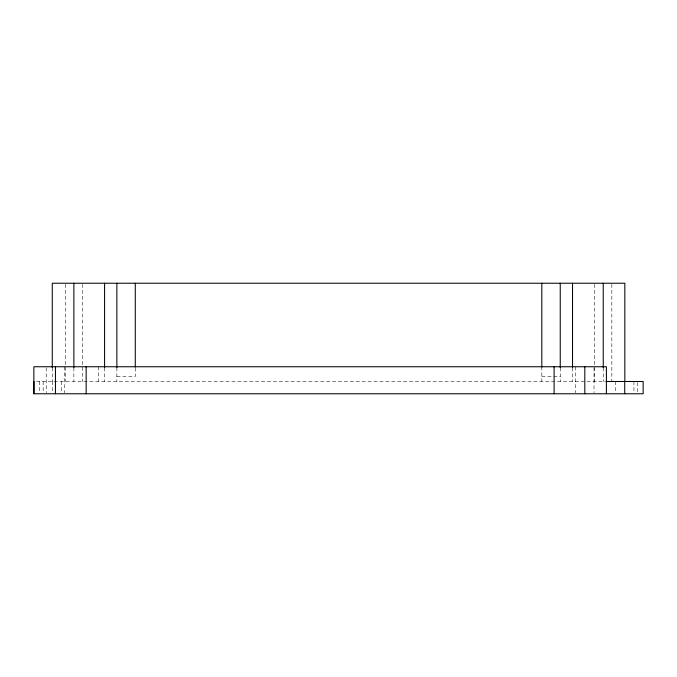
<?xml version="1.0" encoding="UTF-8"?>
<svg xmlns="http://www.w3.org/2000/svg" width="677" height="677" viewBox="0 0 677 677"><rect width="100%" height="100%" fill="white"/><g stroke="black" fill="none" stroke-linecap="round" stroke-linejoin="round"><path stroke-width="0.51" stroke-dasharray="3.38 2.54" d="M116.859 376.573L135.282 376.573L135.282 368.186M541.82 376.573L560.243 376.573M36.423 381.489L605.094 381.489M637.751 382.513L637.751 392.745M633.934 381.489L633.934 392.745M615.511 381.489L615.511 392.745M611.83 284.289L611.83 381.489M603.232 367.755L603.232 381.489M594.626 284.289L594.626 381.489M594.025 367.789L594.025 392.728M575.602 366.748L575.602 392.728M572.53 367.755L572.53 381.489M560.243 367.755L560.243 381.489M541.82 366.748L541.82 381.489M116.859 367.755L116.859 381.489M104.58 367.755L104.58 381.489M98.436 366.748L98.436 381.489M82.476 284.289L82.476 381.489M73.869 367.755L73.869 381.489M65.271 284.289L65.271 381.489M64.662 366.748L64.662 392.728M61.59 381.489L61.59 392.745M52.374 381.489L52.374 392.745M52.273 367.755L52.273 381.489M46.239 367.789L46.239 392.728M43.167 381.489L43.167 392.745M39.351 381.489L39.351 392.745"/><path stroke-width="1.02" d="M606.025 381.489L643.15 381.489L643.15 393.769L33.85 393.769L33.85 366.748L606.406 366.748L606.406 393.769M624.829 381.489L624.829 283.231L52.273 283.231L52.273 367.755M624.727 381.489L624.727 393.769M603.232 283.231L603.232 367.755M584.81 366.748L584.81 393.769M572.53 283.231L572.53 367.755M560.243 283.231L560.243 367.755M554.108 366.748L554.108 393.769M541.82 283.231L541.82 367.137M135.282 283.231L135.282 367.137M116.859 283.231L116.859 367.755M104.58 283.231L104.58 367.755M86.157 366.748L86.157 393.769M73.869 283.231L73.869 367.755M55.446 366.748L55.446 393.769M33.952 381.489L33.952 393.769"/></g></svg>
